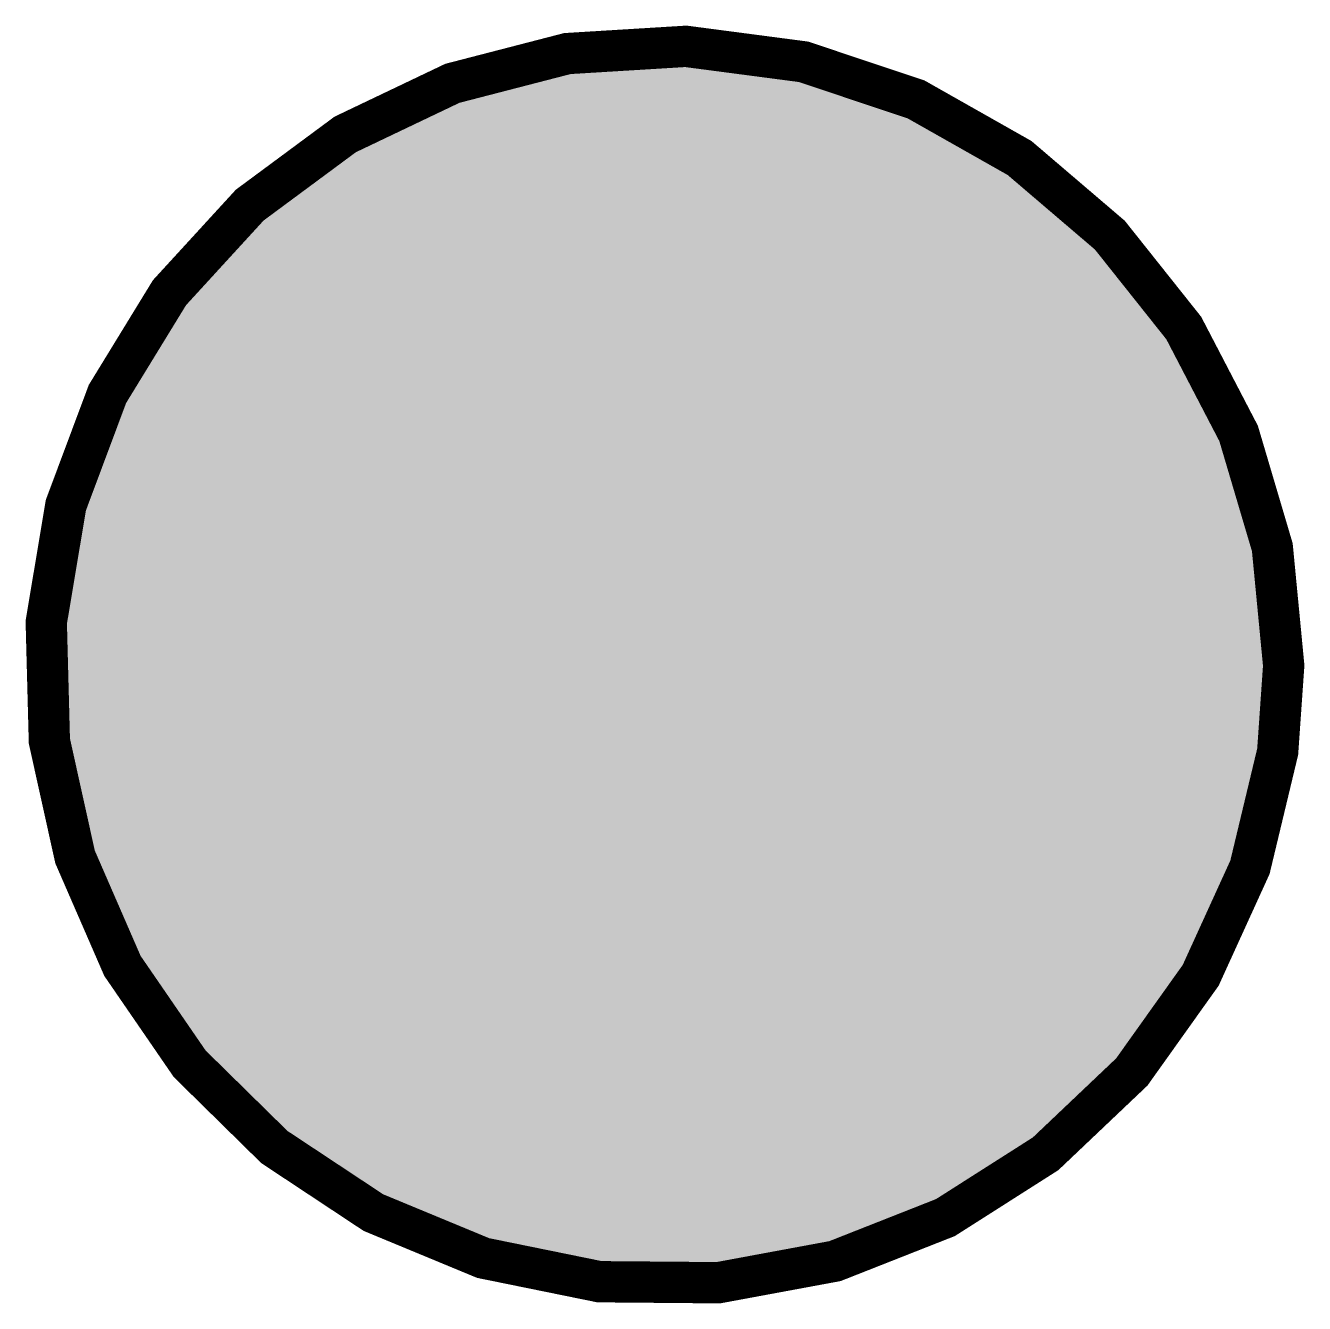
# Model space of a CAD drawing. Extents: x 2185.471 to 2185.898, y 1256.939 to 1257.365.
import ezdxf

# ---------------------------------------------------------------- set-up
doc = ezdxf.new("R2010")
doc.units = 0

msp = doc.modelspace()

# ---------------------------------------------------------------- hatches: boundary and pattern name
msp.add_hatch(color=0).paths.add_polyline_path([(2185.89156, 1257.15179), (2185.88776, 1257.19127), (2185.8765, 1257.22929), (2185.85819, 1257.26447), (2185.8335, 1257.2955), (2185.80334, 1257.32126), (2185.76883, 1257.34079), (2185.73122, 1257.35337), (2185.6919, 1257.35854), (2185.65232, 1257.35612), (2185.61393, 1257.34619), (2185.57814, 1257.32912), (2185.54626, 1257.30553), (2185.51947, 1257.2763), (2185.49875, 1257.24248), (2185.48486, 1257.20534), (2185.47831, 1257.16623), (2185.47935, 1257.12658), (2185.48793, 1257.08787), (2185.50375, 1257.0515), (2185.52621, 1257.01882), (2185.55449, 1256.99102), (2185.58756, 1256.96913), (2185.6242, 1256.95396), (2185.66306, 1256.94605), (2185.70272, 1256.94571), (2185.74171, 1256.95293), (2185.7786, 1256.96747), (2185.81205, 1256.98877), (2185.84082, 1257.01607), (2185.86384, 1257.04836), (2185.88029, 1257.08444), (2185.88955, 1257.123)])

# ---------------------------------------------------------------- linework, layer by layer
at = {"color": 0}
msp.add_lwpolyline([(2185.89156, 1257.15179, 0.01379, 0.01379, 0), (2185.88776, 1257.19127, 0.01379, 0.01379, 0), (2185.8765, 1257.22929, 0.01379, 0.01379, 0), (2185.85819, 1257.26447, 0.01379, 0.01379, 0), (2185.8335, 1257.2955, 0.01379, 0.01379, 0), (2185.80334, 1257.32126, 0.01379, 0.01379, 0), (2185.76883, 1257.34079, 0.01379, 0.01379, 0), (2185.73122, 1257.35337, 0.01379, 0.01379, 0), (2185.6919, 1257.35854, 0.01379, 0.01379, 0), (2185.65232, 1257.35612, 0.01379, 0.01379, 0), (2185.61393, 1257.34619, 0.01379, 0.01379, 0), (2185.57814, 1257.32912, 0.01379, 0.01379, 0), (2185.54626, 1257.30553, 0.01379, 0.01379, 0), (2185.51947, 1257.2763, 0.01379, 0.01379, 0), (2185.49875, 1257.24248, 0.01379, 0.01379, 0), (2185.48486, 1257.20534, 0.01379, 0.01379, 0), (2185.47831, 1257.16623, 0.01379, 0.01379, 0), (2185.47935, 1257.12658, 0.01379, 0.01379, 0), (2185.48793, 1257.08787, 0.01379, 0.01379, 0), (2185.50375, 1257.0515, 0.01379, 0.01379, 0), (2185.52621, 1257.01882, 0.01379, 0.01379, 0), (2185.55449, 1256.99102, 0.01379, 0.01379, 0), (2185.58756, 1256.96913, 0.01379, 0.01379, 0), (2185.6242, 1256.95396, 0.01379, 0.01379, 0), (2185.66306, 1256.94605, 0.01379, 0.01379, 0), (2185.70272, 1256.94571, 0.01379, 0.01379, 0), (2185.74171, 1256.95293, 0.01379, 0.01379, 0), (2185.7786, 1256.96747, 0.01379, 0.01379, 0), (2185.81205, 1256.98877, 0.01379, 0.01379, 0), (2185.84082, 1257.01607, 0.01379, 0.01379, 0), (2185.86384, 1257.04836, 0.01379, 0.01379, 0), (2185.88029, 1257.08444, 0.01379, 0.01379, 0), (2185.88955, 1257.123, 0.01379, 0.01379, 0)], format="xyseb", close=True, dxfattribs=at)

doc.saveas('drawing.dxf')
